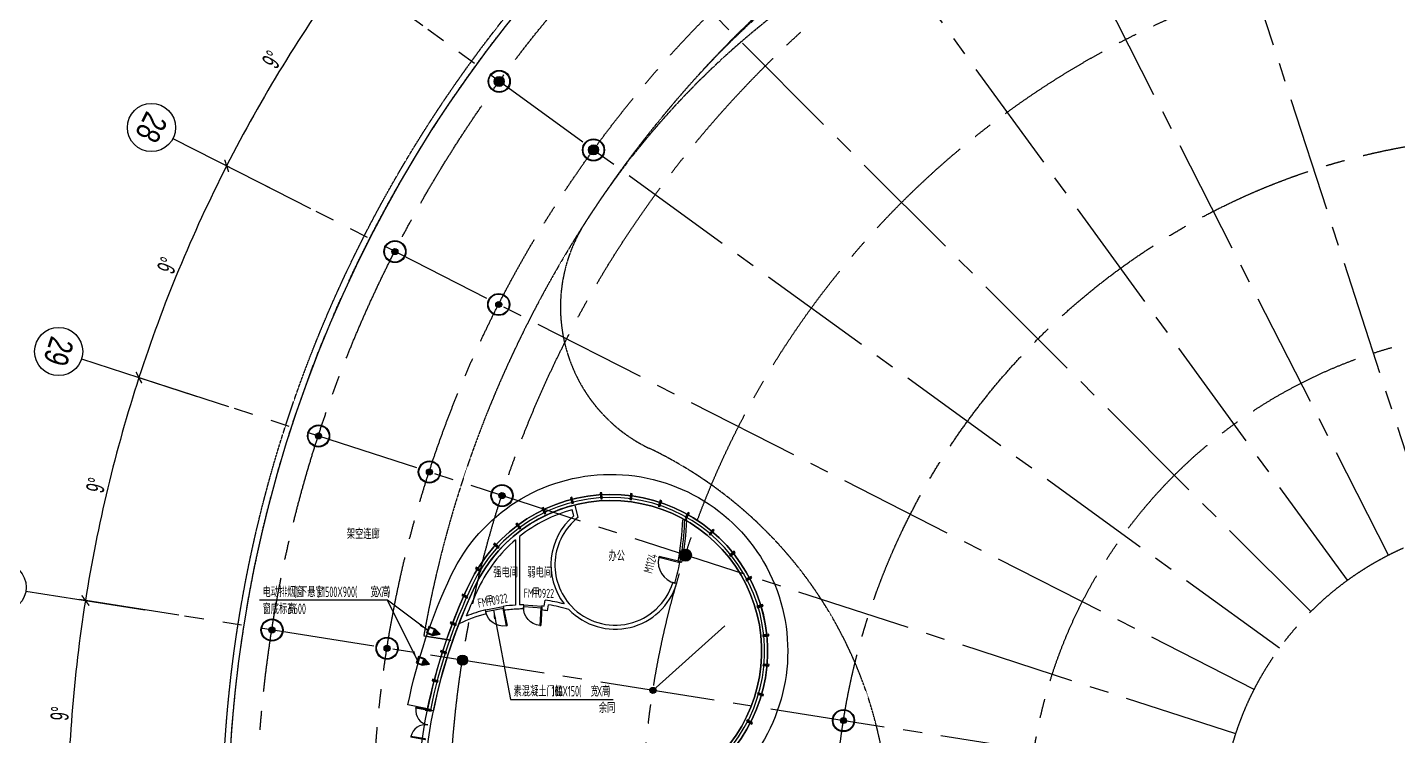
# Model space of a CAD drawing. Extents: x 104132 to 3338343, y -1228862 to 1409848.
# Drawn here: x 138295 to 206490, y 101375 to 136623 of the extents above; entities that cross this region are included whole.
import ezdxf
from ezdxf.enums import TextEntityAlignment as Align

# ---------------------------------------------------------------- set-up
doc = ezdxf.new("R2010")
doc.units = 0
for name, pattern in [('CENTER', [50.8, 31.75, -6.35, 6.35, -6.35]), ('CENTER2', [28.575, 19.05, -3.175, 3.175, -3.175]), ('DASH', [0.35, 0.25, -0.1])]:
    doc.linetypes.add(name, pattern=pattern)
doc.layers.get('0').update_dxf_attribs({"color": 8})
doc.layers.get('Defpoints').update_dxf_attribs({"color": 8})
for name, color, linetype in [('#标注', 8, 'Continuous'), ('#轴线', 8, 'CENTER2'), ('150高门槛', 8, 'Continuous'), ('A-AL', 8, 'Continuous'), ('A-COLS-PLAN-S', 8, 'Continuous'), ('A-DETL-MEMB', 8, 'Continuous'), ('A-FLOR-OVHD', 8, 'DASH'), ('A-GLAZ', 8, 'Continuous'), ('A-ROOF-DRAN', 8, 'Continuous'), ('C-NAME', 8, 'Continuous'), ('dim', 8, 'Continuous'), ('DIM_LEAD', 8, 'Continuous'), ('DOTE', 8, 'CENTER'), ('PUB_HATCH', 8, 'Continuous'), ('WALL', 8, 'Continuous'), ('WINDOW', 8, 'Continuous'), ('WINDOW_TEXT', 8, 'Continuous'), ('建-屋面看线', 8, 'Continuous'), ('自然排烟', 8, 'Continuous')]:
    doc.layers.add(name, color=color, linetype=linetype)
doc.layers.add('结构板边线', color=8, linetype='Continuous', plot=False)
doc.styles.add('JHZX', font='jrs.shx', dxfattribs={"width": 0.6, "bigfont": 'jhz.shx'})
doc.styles.add('XD2008', font='xd-hzs.shx', dxfattribs={"width": 0.7, "bigfont": 'xd-hztxt.shx'})
doc.dimstyles.new('JZBZ-300', dxfattribs={"dimscale": 300, "dimtxt": 3, "dimasz": 1.5, "dimexe": 1, "dimexo": 1, "dimgap": 0.5, "dimtad": 1, "dimdec": 0, "dimdsep": 46, "dimtxsty": 'JHZX', "dimblk1": 'ARCHTICK', "dimblk2": 'ARCHTICK', "dimsah": 1, "dimcen": 0, "dimclrd": 1, "dimclre": 1, "dimclrt": 2, "dimadec": 3, "dimazin": 2, "dimtfac": 1, "dimtdec": 0, "dimtix": 1, "dimtmove": 0, "dimatfit": 3, "dimfxl": 1, "dimtolj": 1, "dimlwd": -1, "dimlwe": -1, "dimarcsym": 1})

# ---------------------------------------------------------------- blocks, each defined once
blk = doc.blocks.new('_ARCHTICK')
at = {"color": 0, "linetype": 'ByBlock', "const_width": 0.15}
blk.add_lwpolyline([(-0.5, -0.5), (0.5, 0.5)], dxfattribs=at)
blk = doc.blocks.new('*D25')
at = {"layer": '#标注', "color": 1, "ltscale": 300, "transparency": 16777216}
for p, q in [((571468, -79346), (571468, -74346)), ((560830, -80183), (560048, -75245))]:
    blk.add_line(p, q, dxfattribs=at)
blk.add_arc((571468, -147346), 72700, 90, 99, dxfattribs=at)
at = {"layer": 'Defpoints', "color": 0, "ltscale": 300, "transparency": 16777216}
for p in [(567663, -74746), (571468, -79646), (560877, -80479), (571468, -147346)]:
    blk.add_point(p, dxfattribs=at)
at = {"layer": '#标注', "color": 1, "ltscale": 300, "transparency": 16777216, "xscale": 450, "yscale": 450, "zscale": 450}
blk.add_blockref('_ARCHTICK', (571468, -74646), dxfattribs=at)
at = {"layer": '#标注', "color": 1, "ltscale": 300, "transparency": 16777216, "xscale": 450, "yscale": 450, "zscale": 450, "rotation": 189}
blk.add_blockref('_ARCHTICK', (560095, -75541), dxfattribs=at)
at = {"layer": '#标注', "color": 2, "ltscale": 300, "transparency": 16777216, "insert": (565717, -74272), "char_height": 900, "attachment_point": 5, "rotation": 4.5, "style": 'JHZX'}
blk.add_mtext('\\A1;9°', dxfattribs=at)
blk = doc.blocks.new('*D26')
at = {"layer": '#标注', "color": 1, "ltscale": 300, "transparency": 16777216}
for p, q in [((560830, -80183), (560048, -75245)), ((550455, -82674), (548910, -77919))]:
    blk.add_line(p, q, dxfattribs=at)
blk.add_arc((571468, -147346), 72700, 99, 108, dxfattribs=at)
at = {"layer": 'Defpoints', "color": 0, "ltscale": 300, "transparency": 16777216}
for p in [(556353, -76235), (560877, -80479), (550547, -82959), (571468, -147346)]:
    blk.add_point(p, dxfattribs=at)
at = {"layer": '#标注', "color": 1, "ltscale": 300, "transparency": 16777216, "xscale": 450, "yscale": 450, "zscale": 450}
for p, rotation in [((560095, -75541), 8.999999999999936), ((549002, -78204), 198.0000000000012)]:
    blk.add_blockref('_ARCHTICK', p, dxfattribs=dict(at, rotation=rotation))
at = {"layer": '#标注', "color": 2, "ltscale": 300, "transparency": 16777216, "insert": (554356, -76071), "char_height": 900, "attachment_point": 5, "rotation": 13.5, "style": 'JHZX'}
blk.add_mtext('\\A1;9°', dxfattribs=at)
blk = doc.blocks.new('*D27')
at = {"layer": '#标注', "color": 1, "ltscale": 300, "transparency": 16777216}
for p, q in [((550455, -82674), (548910, -77919)), ((540597, -86757), (538327, -82302))]:
    blk.add_line(p, q, dxfattribs=at)
blk.add_arc((571468, -147346), 72700, 108, 117, dxfattribs=at)
at = {"layer": 'Defpoints', "color": 0, "ltscale": 300, "transparency": 16777216}
for p in [(545415, -79475), (550547, -82959), (540733, -87025), (571468, -147346)]:
    blk.add_point(p, dxfattribs=at)
at = {"layer": '#标注', "color": 1, "ltscale": 300, "transparency": 16777216, "xscale": 450, "yscale": 450, "zscale": 450}
for p, rotation in [((549002, -78204), 18.0000000000014), ((538463, -82570), 207.0000000000022)]:
    blk.add_blockref('_ARCHTICK', p, dxfattribs=dict(at, rotation=rotation))
at = {"layer": '#标注', "color": 2, "ltscale": 300, "transparency": 16777216, "insert": (543417, -79626), "char_height": 900, "attachment_point": 5, "rotation": 22.5, "style": 'JHZX'}
blk.add_mtext('\\A1;9°', dxfattribs=at)
blk = doc.blocks.new('*D28')
at = {"layer": '#标注', "color": 1, "ltscale": 300, "transparency": 16777216}
for p, q in [((540597, -86757), (538327, -82302)), ((531498, -92333), (528560, -88288))]:
    blk.add_line(p, q, dxfattribs=at)
blk.add_arc((571468, -147346), 72700, 117, 126, dxfattribs=at)
at = {"layer": 'Defpoints', "color": 0, "ltscale": 300, "transparency": 16777216}
for p in [(535118, -84386), (540733, -87025), (531675, -92575), (571468, -147346)]:
    blk.add_point(p, dxfattribs=at)
at = {"layer": '#标注', "color": 1, "ltscale": 300, "transparency": 16777216, "xscale": 450, "yscale": 450, "zscale": 450}
for p, rotation in [((538463, -82570), 27.00000000000201), ((528736, -88530), 215.9999999999994)]:
    blk.add_blockref('_ARCHTICK', p, dxfattribs=dict(at, rotation=rotation))
at = {"layer": '#标注', "color": 2, "ltscale": 300, "transparency": 16777216, "insert": (533169, -84847), "char_height": 900, "attachment_point": 5, "rotation": 31.5, "style": 'JHZX'}
blk.add_mtext('\\A1;9°', dxfattribs=at)
blk = doc.blocks.new('*D29')
at = {"layer": '#标注', "color": 1, "ltscale": 300, "transparency": 16777216}
for p, q in [((531498, -92333), (528560, -88288)), ((523385, -99263), (519849, -95727))]:
    blk.add_line(p, q, dxfattribs=at)
blk.add_arc((571468, -147346), 72700, 126, 135, dxfattribs=at)
at = {"layer": 'Defpoints', "color": 0, "ltscale": 300, "transparency": 16777216}
for p in [(525716, -90847), (531675, -92575), (523597, -99475), (571468, -147346)]:
    blk.add_point(p, dxfattribs=at)
at = {"layer": '#标注', "color": 1, "ltscale": 300, "transparency": 16777216, "xscale": 450, "yscale": 450, "zscale": 450}
for p, rotation in [((528736, -88530), 35.99999999999944), ((520061, -95939), 224.9999999999997)]:
    blk.add_blockref('_ARCHTICK', p, dxfattribs=dict(at, rotation=rotation))
at = {"layer": '#标注', "color": 2, "ltscale": 300, "transparency": 16777216, "insert": (523863, -91608), "char_height": 900, "attachment_point": 5, "rotation": 40.5, "style": 'JHZX'}
blk.add_mtext('\\A1;9°', dxfattribs=at)
blk = doc.blocks.new('*D30')
at = {"layer": '#标注', "color": 1, "ltscale": 300, "transparency": 16777216}
for p, q in [((523385, -99263), (519849, -95727)), ((516455, -107376), (512410, -104438))]:
    blk.add_line(p, q, dxfattribs=at)
blk.add_arc((571468, -147346), 72700, 135, 144, dxfattribs=at)
at = {"layer": 'Defpoints', "color": 0, "ltscale": 300, "transparency": 16777216}
for p in [(517441, -98700), (523597, -99475), (516697, -107553), (571468, -147346)]:
    blk.add_point(p, dxfattribs=at)
at = {"layer": '#标注', "color": 1, "ltscale": 300, "transparency": 16777216, "xscale": 450, "yscale": 450, "zscale": 450}
for p, rotation in [((520061, -95939), 44.99999999999975), ((512652, -104614), 233.9999999999976)]:
    blk.add_blockref('_ARCHTICK', p, dxfattribs=dict(at, rotation=rotation))
at = {"layer": '#标注', "color": 2, "ltscale": 300, "transparency": 16777216, "insert": (515730, -99741), "char_height": 900, "attachment_point": 5, "rotation": 49.5, "style": 'JHZX'}
blk.add_mtext('\\A1;9°', dxfattribs=at)
blk = doc.blocks.new('*D31')
at = {"layer": '#标注', "color": 1, "ltscale": 300, "transparency": 16777216}
for p, q in [((516455, -107376), (512410, -104438)), ((510879, -116475), (506424, -114205))]:
    blk.add_line(p, q, dxfattribs=at)
blk.add_arc((571468, -147346), 72700, 144, 153, dxfattribs=at)
at = {"layer": 'Defpoints', "color": 0, "ltscale": 300, "transparency": 16777216}
for p in [(516697, -107553), (510497, -107751), (511147, -116611), (571468, -147346)]:
    blk.add_point(p, dxfattribs=at)
at = {"layer": '#标注', "color": 1, "ltscale": 300, "transparency": 16777216, "xscale": 450, "yscale": 450, "zscale": 450}
for p, rotation in [((512652, -104614), 53.9999999999973), ((506692, -114341), 242.9999999999993)]:
    blk.add_blockref('_ARCHTICK', p, dxfattribs=dict(at, rotation=rotation))
at = {"layer": '#标注', "color": 2, "ltscale": 300, "transparency": 16777216, "insert": (508969, -109047), "char_height": 900, "attachment_point": 5, "rotation": 58.5, "style": 'JHZX'}
blk.add_mtext('\\A1;9°', dxfattribs=at)
blk = doc.blocks.new('*D32')
at = {"layer": '#标注', "color": 1, "ltscale": 300, "transparency": 16777216}
for p, q in [((510879, -116475), (506424, -114205)), ((506796, -126333), (502041, -124788))]:
    blk.add_line(p, q, dxfattribs=at)
blk.add_arc((571468, -147346), 72700, 153, 162, dxfattribs=at)
at = {"layer": 'Defpoints', "color": 0, "ltscale": 300, "transparency": 16777216}
for p in [(511147, -116611), (505053, -117776), (507081, -126425), (571468, -147346)]:
    blk.add_point(p, dxfattribs=at)
at = {"layer": '#标注', "color": 1, "ltscale": 300, "transparency": 16777216, "xscale": 450, "yscale": 450, "zscale": 450}
for p, rotation in [((506692, -114341), 62.99999999999964), ((502326, -124880), 251.9999999999995)]:
    blk.add_blockref('_ARCHTICK', p, dxfattribs=dict(at, rotation=rotation))
at = {"layer": '#标注', "color": 2, "ltscale": 300, "transparency": 16777216, "insert": (503747, -119295), "char_height": 900, "attachment_point": 5, "rotation": 67.5, "style": 'JHZX'}
blk.add_mtext('\\A1;9°', dxfattribs=at)
blk = doc.blocks.new('*D33')
at = {"layer": '#标注', "color": 1, "ltscale": 300, "transparency": 16777216}
for p, q in [((506796, -126333), (502041, -124788)), ((504305, -136708), (499367, -135926))]:
    blk.add_line(p, q, dxfattribs=at)
blk.add_arc((571468, -147346), 72700, 162, 171, dxfattribs=at)
at = {"layer": 'Defpoints', "color": 0, "ltscale": 300, "transparency": 16777216}
for p in [(507081, -126425), (501245, -128530), (504601, -136755), (571468, -147346)]:
    blk.add_point(p, dxfattribs=at)
at = {"layer": '#标注', "color": 1, "ltscale": 300, "transparency": 16777216, "xscale": 450, "yscale": 450, "zscale": 450}
for p, rotation in [((502326, -124880), 71.99999999999929), ((499663, -135973), 261.0000000000004)]:
    blk.add_blockref('_ARCHTICK', p, dxfattribs=dict(at, rotation=rotation))
at = {"layer": '#标注', "color": 2, "ltscale": 300, "transparency": 16777216, "insert": (500193, -130234), "char_height": 900, "attachment_point": 5, "rotation": 76.5, "style": 'JHZX'}
blk.add_mtext('\\A1;9°', dxfattribs=at)
blk = doc.blocks.new('*D34')
at = {"layer": '#标注', "color": 1, "ltscale": 300, "transparency": 16777216}
for p, q in [((504305, -136708), (499367, -135926)), ((503468, -147346), (498468, -147346))]:
    blk.add_line(p, q, dxfattribs=at)
blk.add_arc((571468, -147346), 72700, 171, 180, dxfattribs=at)
at = {"layer": 'Defpoints', "color": 0, "ltscale": 300, "transparency": 16777216}
for p in [(504601, -136755), (499166, -139747), (503768, -147346), (571468, -147346)]:
    blk.add_point(p, dxfattribs=at)
at = {"layer": '#标注', "color": 1, "ltscale": 300, "transparency": 16777216, "xscale": 450, "yscale": 450, "zscale": 450}
for p, rotation in [((499663, -135973), 81.00000000000038), ((498768, -147346), 270.0000000000004)]:
    blk.add_blockref('_ARCHTICK', p, dxfattribs=dict(at, rotation=rotation))
at = {"layer": '#标注', "color": 2, "ltscale": 300, "transparency": 16777216, "insert": (498394, -141595), "char_height": 900, "attachment_point": 5, "rotation": 85.5, "style": 'JHZX'}
blk.add_mtext('\\A1;9°', dxfattribs=at)
blk = doc.blocks.new('*U1046')
blk.add_line((0, -20), (0, 0))
blk.add_circle((0, -24), 4)
at = {"style": 'JHZX', "width": 0.75}
blk.add_attdef('AXES', text='', height=4, dxfattribs=at).set_placement((0, -24), align=Align.MIDDLE_CENTER)
blk = doc.blocks.new('_YZH')
blk.add_circle((0, 0), 0.5)
at = {"layer": 'PUB_HATCH', "const_width": 0.5}
blk.add_lwpolyline([(-0.25, 0, 1), (0.25, 0, 1)], format="xyb", close=True, dxfattribs=at)
blk = doc.blocks.new('二层柱网0313')
at = {"layer": 'A-COLS-PLAN-S'}
for p, xscale, yscale, zscale in [((770257, -310139), 500, 500, 500), ((774949, -313548), 500, 500, 500), ((765067, -318608), 300, 300, 300), ((770235, -321241), 300, 300, 300), ((761266, -327785), 300, 300, 300), ((766782, -329577), 300, 300, 300), ((770396, -330752), 300, 300, 300), ((779526, -333718), 600, 600, 600), ((758947, -337444), 300, 300, 300), ((764676, -338351), 300, 300, 300), ((768429, -338945), 500, 500, 500), ((777911, -340447), 300, 300, 300), ((787393, -341949), 300, 300, 300)]:
    blk.add_blockref('_YZH', p, dxfattribs=dict(at, xscale=xscale, yscale=yscale, zscale=zscale))
blk = doc.blocks.new('ZWBLB')
at = {"layer": 'A-AL'}
for radius in [550, 520]:
    blk.add_circle((0, 0), radius, dxfattribs=at)
blk = doc.blocks.new('WBLBK')
at = {"layer": 'A-AL'}
for p in [(-102422, 74414), (-97729, 71004), (-107611, 65944), (-102444, 63311), (-111413, 56768), (-105897, 54975), (-102283, 53801), (-113731, 47109), (-108003, 46202), (-85286, 42604)]:
    blk.add_blockref('ZWBLB', p, dxfattribs=at)
blk = doc.blocks.new('smg2')
blk.add_lwpolyline([(-40, 100), (-40, -200), (40, -200), (40, 100)], close=True)
blk.add_lwpolyline([(0, -200), (0, 100)])
blk = doc.blocks.new('aset6')
at = {"layer": '自然排烟'}
h = blk.add_hatch(color=256, dxfattribs=at)
h.dxf.hatch_style = 1
h.paths.add_polyline_path([(4677721, 5114283), (4677315, 5114283), (4677531, 5114663)])
for points in [[(4677721, 5114283), (4677315, 5114283), (4677531, 5114663)], [(4677355, 5114243), (4677681, 5114243), (4677681, 5113923), (4677355, 5113923)]]:
    blk.add_lwpolyline(points, close=True, dxfattribs=at)
blk.add_lwpolyline([(4677315, 5114283), (4677721, 5114283), (4677721, 5113883), (4677315, 5113883), (4677315, 5114283)], dxfattribs=at)
blk = doc.blocks.new('$DorLib2D$00000002')
for p, q in [((-0.5, 0), (-0.5, 0.4875)), ((-0.475, 0.4875), (-0.5, 0.4875)), ((-0.475, 0), (-0.475, 0.4875)), ((0.475, 0), (0.475, 0.4875)), ((0.475, 0.4875), (0.5, 0.4875)), ((0.5, 0), (0.5, 0.4875)), ((-0.5, 0), (-0.475, 0)), ((0.5, 0), (0.475, 0))]:
    blk.add_line(p, q)
for centre, start, end in [((-0.4875, 0), 0, 88.53072), ((0.4875, 0), 91.46928, 180)]:
    blk.add_arc(centre, 0.4875, start, end)
blk = doc.blocks.new('$DorLib2D$00000001')
for p, q in [((0.45, 0.975), (0.5, 0.975)), ((0.45, 0), (0.45, 0.975)), ((0.5, 0), (0.5, 0.975)), ((0.5, 0), (0.45, 0))]:
    blk.add_line(p, q)
blk.add_arc((0.475, 0), 0.975, 91.46928, 180)
blk = doc.blocks.new('A$Cd9e584bd')
at = {"layer": '150高门槛'}
for points in [[(-51894, 10906), (-51011, 11080), (-50992, 10982), (-51875, 10808)], [(-49985, 11157), (-49087, 11095), (-49095, 10989), (-49993, 11051)]]:
    blk.add_lwpolyline(points, close=True, dxfattribs=at)
at = {"layer": 'A-DETL-MEMB'}
blk.add_line((-43557, 6899), (-39976, 10113), dxfattribs=at)
blk.add_line((-43557, 6899), (-39976, 10113), dxfattribs=at)
at = {"layer": 'A-FLOR-OVHD', "ltscale": 5}
blk.add_lwpolyline([(17328, -53041, 0.683049), (19906, -7471, -0.431954), (11500, 17355, 0.480345), (-2084, 48900, 0.282623), (-41296, 37527)], format="xyb", dxfattribs=at)
blk.add_lwpolyline([(17859, -9338, -0.491558), (8685, 17650, 0.529409), (-3822, 48276, 0.308031), (-46526, 30806, 0.003255), (-46923, 30198, 0.451416), (-43732, 18941, -0.504114), (-37341, -14213, 0.431774), (-35254, -43253, 0.257237), (17725, -52910, 0.71729)], format="xyb", close=True, dxfattribs=at)
blk.add_lwpolyline([(-54965, 9617), (-53607, 9402)], dxfattribs=at)
blk.add_circle((0, 0), 65000, dxfattribs=at)
blk.add_arc((0, 0), 55800, 124.84454, 170.07583, dxfattribs=at)
at = {"layer": 'A-GLAZ'}
blk.add_line((-54781, 5945), (-54485, 5894), dxfattribs=at)
for centre, radius, start, end in [((-45650, 8850), 7800, 322.03714, 154.52345), ((-45650, 8850), 7650, 322.03714, 154.52345), ((-45650, 8850), 7500, 322.03714, 154.52345), ((-28317, 591), 27000, 154.52345, 168.56321), ((-28317, 591), 26850, 154.52345, 168.55431), ((-28317, 591), 26700, 154.52344, 168.54532)]:
    blk.add_arc(centre, radius, start, end, dxfattribs=at)
at = {"layer": 'A-ROOF-DRAN'}
for points in [[(-55754, 6176, -0.061036), (-53594, 12635, -1.115363), (-38712, 3437, 0.027671), (-39482, 2329, 0.027671)], [(-54774, 5977, -0.061036), (-52692, 12205, -1.115363), (-39500, 4052, 0.027671), (-40333, 2853, 0.027671)]]:
    blk.add_lwpolyline(points, format="xyb", dxfattribs=at)
blk.add_lwpolyline([(-54774, 5977), (-55754, 6176)], dxfattribs=at)
blk.add_arc((-54797, 15799), 12829, 343.81853, 358.16235, dxfattribs=at)
at = {"layer": 'DIM_LEAD'}
for p, q in [((-56777, 11382), (-63147, 11382)), ((-54774, 9891), (-56777, 11382)), ((-55291, 8427), (-56777, 11382)), ((-51499, 10895), (-50647, 6441)), ((-50647, 6441), (-45539, 6441))]:
    blk.add_line(p, q, dxfattribs=at)
for points in [[(-51499, 10895, 0, 120, 0), (-51415, 10453, 0, 0, 0)], [(-54774, 9891, 0, 120, 0), (-55135, 10160, 0, 0, 0)], [(-55291, 8427, 0, 120, 0), (-55493, 8829, 0, 0, 0)]]:
    blk.add_lwpolyline(points, format="xyseb", dxfattribs=at)
at = {"layer": 'WALL'}
for p, q in [((-47629, 16086), (-47435, 16135)), ((-47629, 16084), (-47629, 16086)), ((-47503, 15588), (-47580, 15891)), ((-47411, 16038), (-47435, 16135)), ((-47278, 15514), (-47411, 16038)), ((-41875, 15385), (-42075, 15391)), ((-50395, 14397), (-50395, 11139)), ((-50195, 14563), (-50195, 11148)), ((-42310, 13330), (-42116, 13282)), ((-42376, 12213), (-42570, 12261)), ((-51011, 11080), (-50973, 10883)), ((-49998, 10951), (-49987, 11151)), ((-49088, 11101), (-49099, 10901)), ((-48967, 11086), (-48920, 11382)), ((-48800, 10860), (-48753, 11156)), ((-51856, 10710), (-51894, 10906))]:
    blk.add_line(p, q, dxfattribs=at)
for centre, radius, start, end in [((-45650, 8850), 7500, 105.29693, 128.88344), ((-45650, 8850), 7300, 105.32623, 128.50908), ((-45437, 13145), 3200, 130.21568, 217.42911), ((-45437, 13145), 3000, 127.85142, 223.37201), ((-54797, 15799), 12729, 348.81139, 358.16235), ((-54797, 15799), 12929, 348.77306, 358.16235), ((-45650, 8850), 7500, 128.88344, 154.52345), ((-45650, 8850), 7300, 130.54431, 154.52345), ((-28317, 591), 26700, 154.52344, 158.89343), ((-28317, 591), 26500, 154.52345, 157.83963), ((-45437, 13145), 3200, 223.85488, 342.74155), ((-45437, 13145), 3000, 223.37201, 342.70622), ((-54797, 15799), 12729, 343.82286, 343.85854), ((-54797, 15799), 12929, 343.81432, 343.89687), ((-49967, 3451), 7700, 93.18874, 97.7953), ((-49967, 3451), 7500, 92.47591, 97.70585), ((-49967, 3451), 7500, 90.2375, 92.47591), ((-49967, 3451), 7700, 90.14805, 91.69914), ((-49967, 3451), 7700, 82.536, 83.44732), ((-49967, 3451), 8000, 75.60354, 82.48017), ((-49967, 3451), 7800, 73.44369, 81.04763), ((-49967, 3451), 7500, 104.58547, 115.75385), ((-49967, 3451), 7700, 104.49602, 112.06466), ((-49967, 3451), 7500, 81.04763, 83.35787)]:
    blk.add_arc(centre, radius, start, end, dxfattribs=at)
at = {"layer": '结构板边线', "ltscale": 2}
blk.add_lwpolyline([(48650, -29337, 0.294882), (60991, -19059, 0.739113), (-39797, 49994, 0.96959), (-35251, 43908, -0.223394), (-1872, 49672, -0.480345), (12206, 16979, 0.431954), (20239, -6743, -0.191209), (33156, -20221, 0.310437), (47154, -29442, 0.310437)], format="xyb", dxfattribs=at)
for points in [[(-39500, 4052, 0.279733), (-41100, -9552, -0.912771), (-50436, -14893, -0.27015), (-52692, 12205, -1.115363)], [(-39737, 4237, 0.279733), (-41373, -9677, -0.912771), (-50190, -14721, -0.27015), (-52421, 12076, -1.115363)]]:
    blk.add_lwpolyline(points, format="xyb", close=True, dxfattribs=at)
at = {"layer": 'A-AL'}
blk.add_blockref('WBLBK', (51211, -37207), dxfattribs=at)
for p, rotation in [((-47605, 16401), 14.51745119512811), ((-46133, 16635), 3.552899884914907), ((-44644, 16585), 352.5883485747017), ((-49006, 15891), 25.48200250534133), ((-43191, 16252), 341.6237972644885), ((-41828, 15650), 330.6592459542753), ((-50284, 15125), 36.4465538155546), ((-40605, 14799), 319.6946946440621), ((-51393, 14129), 47.41110512576774), ((-39565, 13730), 308.7301433338489), ((-52292, 12940), 58.37565643598095), ((-38748, 12484), 297.7655920236357), ((-52966, 11610), 65.91494854227088), ((-38183, 11105), 286.8010407134225), ((-53538, 10231), 69.08248558746529), ((-37890, 9643), 275.8364894032093), ((-54032, 8823), 72.2500226326597), ((-37881, 8153), 264.8719380929962), ((-54447, 7389), 75.41755967785409), ((-38156, 6688), 253.907386782783), ((-54783, 5935), 78.5850967230485), ((-38704, 5302), 242.9428354725698)]:
    blk.add_blockref('smg2', p, dxfattribs=dict(at, rotation=rotation))
at = {"layer": 'WINDOW'}
for name, p, xscale, yscale, zscale, rotation in [('$DorLib2D$00000001', (-42343, 12771), 1100.000000000001, 1100.000000000001, 1100.000000000001, 76.33496404160829), ('$DorLib2D$00000001', (-51433, 10895), -899.9999999999973, 899.9999999999973, -899.9999999999973, 191.1456612959601), ('$DorLib2D$00000001', (-49543, 11026), -899.9999999999966, 899.9999999999966, -899.9999999999966, 176.7976856264984), ('$DorLib2D$00000002', (-54761, 5181), 1500, 1500, -1500, 80.15496075574374)]:
    blk.add_blockref(name, p, dxfattribs=dict(at, xscale=xscale, yscale=yscale, zscale=zscale, rotation=rotation))
at = {"layer": '建-屋面看线'}
blk.add_blockref('二层柱网0313', (-821468, 347346), dxfattribs=at)
at = {"layer": '自然排烟', "xscale": -0.8400000000000001, "yscale": 0.8400000000000001, "zscale": 0.8400000000000001, "rotation": 249.2382021723229}
for p in [(-5464284, -2141313), (-5464809, -2142799)]:
    blk.add_blockref('aset6', p, dxfattribs=at)
at = {"layer": 'C-NAME', "style": 'XD2008', "width": 0.6}
for s, p in [('架空连廊', (-58795, 14427)), ('办公', (-45773, 13333)), ('强电间', (-51508, 12518)), ('弱电间', (-49809, 12512))]:
    blk.add_text(s, height=525, dxfattribs=at).set_placement(p)
at = {"layer": 'DIM_LEAD', "style": 'XD2008', "width": 0.6}
for s, p in [('电动排烟窗', (-62990, 11539)), ('(', (-61415, 11539)), ('下悬窗', (-61172, 11539)), ('):1500X900(', (-60227, 11539)), ('宽', (-57623, 11539)), ('X', (-57308, 11539)), ('高', (-57065, 11539)), (')', (-56750, 11539)), ('窗底标高', (-62990, 10699)), ('3.600', (-61730, 10699)), ('素混凝土门槛', (-50494, 6598)), ('100X150(', (-48604, 6598)), ('宽', (-46665, 6598)), ('X', (-46350, 6598)), ('高', (-46108, 6598)), (')', (-45793, 6598)), ('余同', (-46252, 5771))]:
    blk.add_text(s, height=525, dxfattribs=at).set_placement(p)
at = {"layer": 'WINDOW_TEXT', "style": 'XD2008', "width": 0.6}
for s, rotation, p in [('M1124', 74.11228, (-43608, 12689)), ('0922', 10.76638, (-51541, 11136)), ('FM', 359.58604, (-49991, 11513)), ('甲', 359.58604, (-49555, 11510)), ('0922', 359.58604, (-49285, 11508)), ('FM', 10.76638, (-52235, 11005)), ('甲', 10.76638, (-51806, 11086))]:
    blk.add_text(s, height=450, rotation=rotation, dxfattribs=at).set_placement(p)
blk = doc.blocks.new('轴网20240313')
at = {"layer": '#标注', "ltscale": 300}
blk.add_circle((571467.9, -147345.9), 64700, dxfattribs=at)
at = {"layer": '#轴线', "ltscale": 300}
for p, q in [((566739.9, -132794.7), (550547.4, -82959.4)), ((564521.8, -133713.5), (540732.7, -87024.7)), ((562474.7, -134967.9), (531674.8, -92575.4)), ((560649.1, -136527.2), (523596.7, -99474.8)), ((559089.9, -138352.8), (516697.4, -107552.8)), ((557835.5, -140399.8), (511146.7, -116610.7)), ((556916.7, -142617.9), (507081.3, -126425.4)), ((556356.2, -144952.4), (504601.4, -136755.3))]:
    blk.add_line(p, q, dxfattribs=at)
for radius in [64700, 63300, 57500, 53700, 44100, 34500, 24900, 15300]:
    blk.add_circle((571467.9, -147345.9), radius, dxfattribs=at)
at = {"layer": '#标注'}
for p, xscale, yscale, zscale, rotation, values in [((509364.7, -115702.8), 299.9999999999994, 299.9999999999994, 299.9999999999994, 242.9999999999866, {'AXES': '28'}), ((505179.2, -125807.4), 300, 300, 300, 251.9999999999865, {'AXES': '29'}), ((502626, -136442.4), 300, 300, 300, 260.9999999999865, {'AXES': '30'})]:
    blk.add_blockref('*U1046', p, dxfattribs=dict(at, xscale=xscale, yscale=yscale, zscale=zscale, rotation=rotation)).add_auto_attribs(values)
at = {"layer": '#标注', "ltscale": 300}
for base, p1, p2, picture, middle in [((567663, -74745.5), (571467.9, -79645.9), (560877.2, -80479.4), '*D25', (565716.8, -74271.9)), ((556352.7, -76234.6), (560877.2, -80479.4), (550547.4, -82959.4), '*D26', (554356.3, -76071.2)), ((545414.5, -79474.6), (550547.4, -82959.4), (540732.7, -87024.7), '*D27', (543417.2, -79625.5)), ((535117.9, -84385.8), (540732.7, -87024.7), (531674.8, -92575.4), '*D28', (533168.7, -84847.4)), ((525716.3, -90847.4), (531674.8, -92575.4), (523596.7, -99474.8), '*D29', (523863.3, -91608.1)), ((517441.2, -98700.1), (523596.7, -99474.8), (516697.4, -107552.8), '*D30', (515730.1, -99741.3)), ((510496.5, -107750.6), (516697.4, -107552.8), (511146.7, -116610.7), '*D31', (508969.3, -109046.7)), ((505053.1, -117776.1), (511146.7, -116610.7), (507081.3, -126425.4), '*D32', (503747.5, -119295.2)), ((501245, -128529.7), (507081.3, -126425.4), (504601.4, -136755.3), '*D33', (500193.1, -130234.3)), ((499166.1, -139746.7), (504601.4, -136755.3), (503767.9, -147345.9), '*D34', (498393.8, -141594.8))]:
    dim = blk.add_angular_dim_3p(base=base, center=(571467.9, -147345.9), p1=p1, p2=p2, dimstyle='JZBZ-300', dxfattribs=at)
    dim.commit()
    dim.dimension.update_dxf_attribs({"geometry": picture, "text_midpoint": middle})

msp = doc.modelspace()

# ---------------------------------------------------------------- block references
at = {"layer": 'dim', "ltscale": 300}
msp.add_blockref('A$Cd9e584bd', (212988, 96727), dxfattribs=at)
at = {"layer": 'DOTE'}
msp.add_blockref('轴网20240313', (-358480, 244073), dxfattribs=at)

doc.saveas('drawing.dxf')
